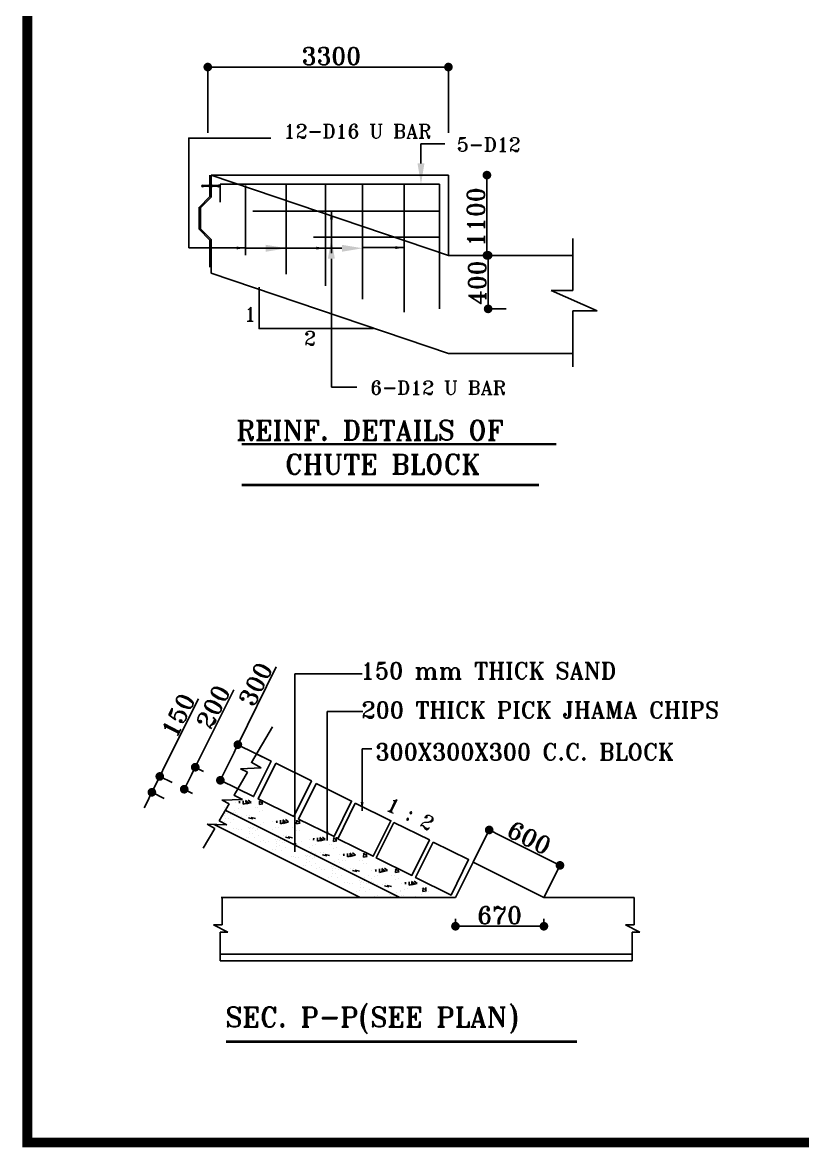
# Model space of a CAD drawing. Header units: metres. Extents: x -98554 to 27544620, y -161930 to 5264560.
# Drawn here: x 16543 to 30050, y 251460 to 270934 of the extents above; entities that cross this region are included whole.
import ezdxf
from ezdxf.enums import TextEntityAlignment as Align

# ---------------------------------------------------------------- set-up
doc = ezdxf.new("R2010")
doc.units = ezdxf.units.M
doc.header["$LTSCALE"] = 15
doc.header["$MEASUREMENT"] = 0
doc.layers.get('0').update_dxf_attribs({"linetype": 'CONTINUOUS'})
doc.layers.get('Defpoints').update_dxf_attribs({"linetype": 'CONTINUOUS'})
doc.layers.add('LINE', color=7, linetype='CONTINUOUS')
doc.styles.add('BIG', font='ROMANT.SHX')
doc.styles.add('NASIR', font='romant.shx')
doc.dimstyles.new('ISO-25', dxfattribs={"dimtxt": 250, "dimasz": 2.5, "dimexe": 1.25, "dimexo": 0.625, "dimtad": 1, "dimtxsty": 'BIG', "dimcen": 2.5, "dimadec": 0, "dimazin": 0, "dimtfac": 1, "dimtmove": 0, "dimatfit": 3, "dimfxl": 1, "dimarcsym": 0})

# ---------------------------------------------------------------- blocks, each defined once
blk = doc.blocks.new('_Dot')
at = {"color": 0, "linetype": 'ByBlock', "lineweight": -2}
blk.add_line((-0.5, 0), (-1, 0), dxfattribs=at)
at = {"color": 0, "linetype": 'ByBlock', "const_width": 0.5}
blk.add_lwpolyline([(-0.25, 0, 1), (0.25, 0, 1)], format="xyb", close=True, dxfattribs=at)
blk = doc.blocks.new('*D3043')
at = {"layer": 'Defpoints', "color": 0}
for p in [(24607, 268292), (24585, 266903), (24707, 266903)]:
    blk.add_point(p, dxfattribs=at)
at = {"layer": 'LINE', "color": 0, "lineweight": -2}
for p, q in [((24607, 268292), (24584, 268292)), ((24707, 266903), (24584, 266903))]:
    blk.add_line(p, q, dxfattribs=at)
at = {"layer": 'LINE', "color": 5, "lineweight": -2}
blk.add_line((24585, 268142), (24585, 267053), dxfattribs=at)
at = {"layer": 'LINE', "color": 5, "lineweight": -2, "xscale": 150, "yscale": 150, "zscale": 150}
for p, rotation in [((24585, 268292), 90), ((24585, 266903), 270)]:
    blk.add_blockref('_Dot', p, dxfattribs=dict(at, rotation=rotation))
at = {"layer": 'LINE', "color": 0, "insert": (24395, 267565), "char_height": 300, "attachment_point": 5, "rotation": 90, "style": 'BIG'}
blk.add_mtext('1100', dxfattribs=at)
blk = doc.blocks.new('*D3044')
at = {"layer": 'Defpoints', "color": 0}
for p in [(24995, 266903), (24606, 265977), (24917, 265977)]:
    blk.add_point(p, dxfattribs=at)
at = {"layer": 'LINE', "color": 0, "lineweight": -2}
for p, q in [((24994, 266903), (24605, 266903)), ((24917, 265977), (24605, 265977))]:
    blk.add_line(p, q, dxfattribs=at)
at = {"layer": 'LINE', "color": 5, "lineweight": -2}
blk.add_line((24606, 266753), (24606, 266127), dxfattribs=at)
at = {"layer": 'LINE', "color": 5, "lineweight": -2, "xscale": 150, "yscale": 150, "zscale": 150}
for p, rotation in [((24606, 266903), 90), ((24606, 265977), 270)]:
    blk.add_blockref('_Dot', p, dxfattribs=dict(at, rotation=rotation))
at = {"layer": 'LINE', "color": 0, "insert": (24416, 266429), "char_height": 300, "attachment_point": 5, "rotation": 90, "style": 'BIG'}
blk.add_mtext('400', dxfattribs=at)
blk = doc.blocks.new('*D3045')
at = {"layer": 'Defpoints', "color": 0}
for p in [(23918, 270163), (19751, 269021), (23918, 269021)]:
    blk.add_point(p, dxfattribs=at)
at = {"layer": 'LINE', "color": 0, "lineweight": -2}
for p, q in [((19751, 269022), (19751, 270164)), ((23918, 269022), (23918, 270164))]:
    blk.add_line(p, q, dxfattribs=at)
at = {"layer": 'LINE', "color": 5, "lineweight": -2}
blk.add_line((19901, 270163), (23768, 270163), dxfattribs=at)
at = {"layer": 'LINE', "color": 5, "lineweight": -2, "xscale": 150, "yscale": 150, "zscale": 150, "rotation": 180}
blk.add_blockref('_Dot', (19751, 270163), dxfattribs=at)
at = {"layer": 'LINE', "color": 5, "lineweight": -2, "xscale": 150, "yscale": 150, "zscale": 150}
blk.add_blockref('_Dot', (23918, 270163), dxfattribs=at)
at = {"layer": 'LINE', "color": 0, "insert": (21890, 270353), "char_height": 300, "attachment_point": 5, "style": 'BIG'}
blk.add_mtext('3300', dxfattribs=at)
blk = doc.blocks.new('*D3069')
at = {"layer": 'Defpoints', "color": 0}
for p in [(20847, 258149), (19969, 257817), (20544, 257534)]:
    blk.add_point(p, dxfattribs=at)
at = {"layer": 'LINE', "color": 5, "lineweight": -2}
for p, q in [((20272, 258433), (20935, 259778)), ((20035, 257951), (20206, 258298))]:
    blk.add_line(p, q, dxfattribs=at)
at = {"layer": 'LINE', "color": 0, "lineweight": -2}
for p, q in [((20847, 258150), (20271, 258433)), ((20544, 257534), (19968, 257817))]:
    blk.add_line(p, q, dxfattribs=at)
at = {"layer": 'LINE', "color": 5, "lineweight": -2, "xscale": 150, "yscale": 150, "zscale": 150}
for p, rotation in [((20272, 258433), 63.7727970071237), ((19969, 257817), 243.7727970071237)]:
    blk.add_blockref('_Dot', p, dxfattribs=dict(at, rotation=rotation))
at = {"layer": 'LINE', "color": 0, "insert": (20577, 259480), "char_height": 300, "attachment_point": 5, "rotation": 63.7728, "style": 'BIG'}
blk.add_mtext('300', dxfattribs=at)
blk = doc.blocks.new('*D3070')
at = {"layer": 'Defpoints', "color": 0}
for p in [(19680, 257971), (19343, 257662), (19489, 257589)]:
    blk.add_point(p, dxfattribs=at)
at = {"layer": 'LINE', "color": 5, "lineweight": -2}
for p, q in [((19534, 258043), (20204, 259383)), ((19410, 257796), (19467, 257909))]:
    blk.add_line(p, q, dxfattribs=at)
at = {"layer": 'LINE', "color": 0, "lineweight": -2}
for p, q in [((19679, 257971), (19533, 258044)), ((19488, 257589), (19342, 257662))]:
    blk.add_line(p, q, dxfattribs=at)
at = {"layer": 'LINE', "color": 5, "lineweight": -2, "xscale": 150, "yscale": 150, "zscale": 150}
for p, rotation in [((19534, 258043), 63.43654979761127), ((19343, 257662), 243.4365497976113)]:
    blk.add_blockref('_Dot', p, dxfattribs=dict(at, rotation=rotation))
at = {"layer": 'LINE', "color": 0, "insert": (19843, 259088), "char_height": 300, "attachment_point": 5, "rotation": 63.4365, "style": 'BIG'}
blk.add_mtext('200', dxfattribs=at)
blk = doc.blocks.new('*D3071')
at = {"layer": 'Defpoints', "color": 0}
for p in [(19136, 257776), (18783, 257609), (18999, 257501)]:
    blk.add_point(p, dxfattribs=at)
at = {"layer": 'LINE', "color": 5, "lineweight": -2}
for p, q in [((18987, 258018), (19591, 259226)), ((18783, 257609), (18920, 257884)), ((18716, 257475), (18648, 257341))]:
    blk.add_line(p, q, dxfattribs=at)
at = {"layer": 'LINE', "color": 0, "lineweight": -2}
for p, q in [((19136, 257776), (18919, 257884)), ((18998, 257501), (18782, 257610))]:
    blk.add_line(p, q, dxfattribs=at)
at = {"layer": 'LINE', "color": 5, "lineweight": -2, "xscale": 150, "yscale": 150, "zscale": 150}
for p, rotation in [((18920, 257884), 243.436549797626), ((18783, 257609), 63.43654979762601)]:
    blk.add_blockref('_Dot', p, dxfattribs=dict(at, rotation=rotation))
at = {"layer": 'LINE', "color": 0, "insert": (19237, 258943), "char_height": 300, "attachment_point": 5, "rotation": 63.4365, "style": 'BIG'}
blk.add_mtext('150', dxfattribs=at)
blk = doc.blocks.new('*D3072')
at = {"layer": 'Defpoints', "color": 0}
for p in [(24346, 256402), (25850, 256344), (25572, 255788)]:
    blk.add_point(p, dxfattribs=at)
at = {"layer": 'LINE', "color": 0, "lineweight": -2}
for p, q in [((24346, 256402), (24624, 256958)), ((25573, 255789), (25851, 256345))]:
    blk.add_line(p, q, dxfattribs=at)
at = {"layer": 'LINE', "color": 5, "lineweight": -2}
blk.add_line((24758, 256890), (25716, 256411), dxfattribs=at)
at = {"layer": 'LINE', "color": 5, "lineweight": -2, "xscale": 150, "yscale": 150, "zscale": 150}
for p, rotation in [((24624, 256957), 153.4365497975979), ((25850, 256344), 333.4365497975979)]:
    blk.add_blockref('_Dot', p, dxfattribs=dict(at, rotation=rotation))
at = {"layer": 'LINE', "color": 0, "insert": (25319, 256822), "char_height": 300, "attachment_point": 5, "rotation": 333.4365, "style": 'BIG'}
blk.add_mtext('600', dxfattribs=at)
blk = doc.blocks.new('*D3073')
at = {"layer": 'Defpoints', "color": 0}
for p in [(24040, 255419), (25572, 255419), (25572, 255290)]:
    blk.add_point(p, dxfattribs=at)
at = {"layer": 'LINE', "color": 0, "lineweight": -2}
for p, q in [((24040, 255418), (24040, 255289)), ((25572, 255418), (25572, 255289))]:
    blk.add_line(p, q, dxfattribs=at)
at = {"layer": 'LINE', "color": 5, "lineweight": -2}
blk.add_line((24190, 255290), (25422, 255290), dxfattribs=at)
at = {"layer": 'LINE', "color": 5, "lineweight": -2, "xscale": 150, "yscale": 150, "zscale": 150, "rotation": 180}
blk.add_blockref('_Dot', (24040, 255290), dxfattribs=at)
at = {"layer": 'LINE', "color": 5, "lineweight": -2, "xscale": 150, "yscale": 150, "zscale": 150}
blk.add_blockref('_Dot', (25572, 255290), dxfattribs=at)
at = {"layer": 'LINE', "color": 0, "insert": (24805, 255480), "char_height": 300, "attachment_point": 5, "style": 'BIG'}
blk.add_mtext('670', dxfattribs=at)

msp = doc.modelspace()

# ---------------------------------------------------------------- linework, layer by layer
at = {"layer": 'LINE'}
for p, q in [((19418.718, 268934.124), (20845.774, 268934.124)), ((20418.234, 268934.212), (20806, 268934.212)), ((23442.805, 268830.913), (23856.422, 268830.913)), ((23442.805, 268493.741), (23442.805, 268830.913)), ((19787.581, 268291.667), (19787.581, 267921.845)), ((19812.581, 268291.667), (23917.692, 268291.667)), ((19812.581, 268291.667), (23917.692, 266902.72)), ((19812.581, 268291.667), (19812.581, 267911.489)), ((19812.581, 268291.667), (20163.144, 268291.667)), ((23917.692, 266902.72), (23917.692, 268291.667)), ((19648.264, 268104.167), (19648.256, 268104.167)), ((19798.995, 268109.816), (19661.495, 268109.816)), ((19798.995, 268104.191), (19661.495, 268104.191)), ((19798.995, 268103.698), (19661.495, 268103.698)), ((19798.995, 268098.566), (19661.495, 268098.566)), ((19800.081, 268104.167), (19670.177, 268104.167)), ((19761.426, 268109.816), (19836.564, 268109.816)), ((19761.426, 268104.191), (19836.564, 268104.191)), ((19761.426, 268103.698), (19836.564, 268103.698)), ((19798.995, 268109.816), (19936.495, 268109.816)), ((19798.995, 268104.191), (19936.495, 268104.191)), ((19798.995, 268103.698), (19936.495, 268103.698)), ((19798.995, 268098.566), (19936.495, 268098.566)), ((19800.856, 268104.191), (19800.856, 268104.191)), ((19800.856, 268103.698), (19800.856, 268103.698)), ((19936.495, 268104.191), (19936.495, 268104.191)), ((19936.495, 268103.698), (19936.495, 268103.698)), ((19966.908, 268137.34), (19966.908, 267824.613)), ((19966.908, 268137.34), (23763.365, 268137.34)), ((20406.68, 268112.391), (20406.68, 266907.183)), ((21108.932, 266902.72), (21108.932, 268137.34)), ((21110.267, 268143.167), (21110.267, 266578.918)), ((21790.297, 268143.167), (21790.297, 266373.095)), ((22429.114, 268143.167), (22429.114, 266146.691)), ((23150.358, 268143.167), (23150.358, 265920.286)), ((23763.365, 265976.755), (23763.365, 268137.34)), ((19600.081, 267734.345), (19787.581, 267921.845)), ((19625.081, 267723.989), (19812.581, 267911.489)), ((19600.081, 267739.682), (19600.081, 267354.326)), ((19625.081, 267729.167), (19625.081, 267364.522)), ((23768.568, 267669.776), (20533.271, 267669.776)), ((19787.581, 267166.667), (19600.081, 267354.167)), ((19812.581, 267177.022), (19625.081, 267364.522)), ((23747.961, 267216.967), (21584.227, 267216.967)), ((26071.47, 267193.72), (26071.47, 266295.006)), ((19787.581, 267166.667), (19787.581, 266697.917)), ((19812.581, 267177.022), (19812.581, 266594.065)), ((20756.115, 267025.852), (20418.234, 267025.852)), ((22074.518, 267025.852), (21116.212, 267025.852)), ((21891.743, 266843.854), (21891.743, 264621.474)), ((23917.692, 266902.72), (26071.47, 266902.72)), ((19812.581, 266594.065), (23917.692, 265205.117)), ((25696.625, 266295.006), (26496.294, 265945.505)), ((25696.625, 266295.006), (26071.47, 266295.006)), ((26071.47, 265945.505), (26071.47, 264973.626)), ((26071.47, 265945.505), (26496.294, 265945.505)), ((23917.692, 265205.117), (26071.47, 265205.117)), ((21891.743, 264621.474), (22331.211, 264621.474)), ((20870.618, 258744.678), (20509.882, 258125.622)), ((20673.222, 258032.192), (20316.71, 258017.593)), ((20504.259, 258128.838), (20673.222, 258032.192)), ((20437.03, 257955.412), (20207.067, 257560.775)), ((20316.71, 258017.593), (20437.03, 257955.412)), ((20351.908, 257485.831), (19995.396, 257471.232)), ((19999.707, 257471.459), (20120.026, 257409.278)), ((20204.864, 257561.965), (20350.473, 257483.295)), ((20276.693, 257446.668), (20276.693, 257446.668)), ((20300.685, 257418.036), (20302.507, 257453.389)), ((20366.231, 257401.323), (20365.321, 257461.658)), ((20455.077, 257427.355), (20405.611, 257466.962)), ((20413.667, 257407.568), (20412.757, 257467.903)), ((20502.513, 257433.6), (20453.047, 257473.207)), ((20633.412, 257455.44), (20633.412, 257455.44)), ((20644.775, 257398.215), (20648.152, 257463.707)), ((20705.02, 257411.604), (20648.13, 257463.735)), ((20680.848, 257461.685), (20680.848, 257461.685)), ((20692.211, 257404.46), (20695.588, 257469.952)), ((20119.074, 257409.77), (19946.612, 257113.81)), ((20040.369, 257272.273), (20040.369, 257272.273)), ((20040.64, 257337.682), (20040.64, 257337.682)), ((20054.589, 257299.109), (23076.109, 255788.455)), ((20069.479, 257268.68), (20069.479, 257268.68)), ((20097.851, 257249.576), (20097.851, 257249.576)), ((20102.839, 257375.887), (20102.839, 257375.887)), ((20116.915, 257274.925), (20116.915, 257274.925)), ((20188.434, 257251.755), (20188.434, 257251.755)), ((20221.866, 257297.379), (20221.866, 257297.379)), ((20229.257, 257440.424), (20229.257, 257440.424)), ((20235.869, 257258), (20235.869, 257258)), ((20284.065, 257335.583), (20284.065, 257335.583)), ((20331.501, 257341.828), (20331.501, 257341.828)), ((20455.077, 257427.355), (20366.209, 257401.343)), ((20502.513, 257433.6), (20413.645, 257407.587)), ((20571.36, 257339.273), (20571.36, 257339.273)), ((20618.796, 257345.518), (20618.796, 257345.518)), ((20644.175, 257282.806), (20644.175, 257282.806)), ((20705.02, 257411.604), (20644.753, 257398.243)), ((20691.611, 257289.051), (20691.611, 257289.051)), ((20082.573, 257043.332), (19741.203, 257055.354)), ((19741.203, 257055.354), (19870.599, 256983.364)), ((19946.612, 257113.81), (20082.573, 257043.332)), ((19989.269, 257095.084), (19989.269, 257095.084)), ((20036.705, 257101.329), (20036.705, 257101.329)), ((20047.068, 257201.001), (20047.068, 257201.001)), ((20050.415, 257243.331), (20050.415, 257243.331)), ((20056.319, 257154.95), (20056.319, 257154.95)), ((20103.755, 257161.195), (20103.755, 257161.195)), ((20137.649, 257091.54), (20137.649, 257091.54)), ((20148.941, 257223.499), (20148.941, 257223.499)), ((20196.377, 257229.744), (20196.377, 257229.744)), ((20199.849, 257129.744), (20199.849, 257129.744)), ((20270.414, 257219.811), (20270.414, 257219.811)), ((20280.46, 257190.87), (20280.46, 257190.87)), ((20327.896, 257197.115), (20327.896, 257197.115)), ((20418.478, 257199.294), (20418.478, 257199.294)), ((20528.629, 257149.519), (20453.597, 257167.533)), ((20465.914, 257205.539), (20465.914, 257205.539)), ((20576.065, 257155.764), (20501.033, 257173.778)), ((20561.072, 257057.087), (20561.072, 257057.087)), ((20724.216, 257085.502), (20724.216, 257085.502)), ((20872.838, 257104.416), (20872.838, 257104.416)), ((20920.274, 257110.661), (20920.274, 257110.661)), ((20944.266, 257082.029), (20946.089, 257117.381)), ((21009.812, 257065.315), (21008.902, 257125.65)), ((21098.658, 257091.348), (21009.79, 257065.335)), ((21098.658, 257091.348), (21049.193, 257130.955)), ((21057.248, 257071.56), (21056.338, 257131.895)), ((21146.094, 257097.593), (21057.226, 257071.58)), ((21146.094, 257097.592), (21096.629, 257137.199)), ((21276.994, 257119.432), (21276.994, 257119.432)), ((21348.602, 257075.596), (21288.334, 257062.235)), ((21288.356, 257062.207), (21291.733, 257127.7)), ((21348.602, 257075.596), (21291.711, 257127.727)), ((21324.43, 257125.677), (21324.43, 257125.677)), ((21335.792, 257068.452), (21339.169, 257133.944)), ((19870.599, 256983.364), (19672.625, 256643.623)), ((19863.397, 257051.051), (22388.764, 255788.455)), ((20205.092, 256977.439), (20205.092, 256977.439)), ((20252.528, 256983.683), (20252.528, 256983.683)), ((20286.143, 256958.526), (20286.143, 256958.526)), ((20333.579, 256964.771), (20333.579, 256964.771)), ((20464.392, 257004.453), (20464.392, 257004.453)), ((20471.091, 256933.181), (20471.091, 256933.181)), ((20474.438, 256975.511), (20474.438, 256975.511)), ((20480.342, 256887.13), (20480.342, 256887.13)), ((20493.502, 257000.861), (20493.502, 257000.861)), ((20521.874, 256981.756), (20521.874, 256981.756)), ((20527.778, 256893.375), (20527.778, 256893.375)), ((20540.938, 257007.106), (20540.938, 257007.106)), ((20572.965, 256955.679), (20572.965, 256955.679)), ((20612.457, 256983.935), (20612.457, 256983.935)), ((20620.401, 256961.924), (20620.401, 256961.924)), ((20623.872, 256861.925), (20623.872, 256861.925)), ((20659.893, 256990.18), (20659.893, 256990.18)), ((20662.017, 257047.298), (20662.017, 257047.298)), ((20865.447, 256961.371), (20865.447, 256961.371)), ((20913.995, 256883.803), (20913.995, 256883.803)), ((20927.646, 256999.575), (20927.646, 256999.575)), ((20971.477, 256861.107), (20971.477, 256861.107)), ((20975.082, 257005.82), (20975.082, 257005.82)), ((21062.06, 256863.286), (21062.06, 256863.286)), ((21109.496, 256869.531), (21109.496, 256869.531)), ((21214.941, 257003.266), (21214.941, 257003.266)), ((21262.377, 257009.511), (21262.377, 257009.511)), ((21287.757, 256946.798), (21287.757, 256946.798)), ((21335.193, 256953.043), (21335.193, 256953.043)), ((20413.292, 256827.265), (20413.292, 256827.265)), ((20460.728, 256833.51), (20460.728, 256833.51)), ((20561.673, 256823.72), (20561.673, 256823.72)), ((20670.6, 256763.627), (20670.6, 256763.627)), ((20718.036, 256769.871), (20718.036, 256769.871)), ((20751.652, 256744.714), (20751.652, 256744.714)), ((20799.088, 256750.959), (20799.088, 256750.959)), ((20924.041, 256854.862), (20924.041, 256854.862)), ((20929.901, 256790.641), (20929.901, 256790.641)), ((20936.6, 256719.369), (20936.6, 256719.369)), ((20939.946, 256761.7), (20939.946, 256761.7)), ((20945.851, 256673.318), (20945.851, 256673.318)), ((20959.01, 256787.049), (20959.01, 256787.049)), ((20987.382, 256767.944), (20987.382, 256767.944)), ((20993.287, 256679.563), (20993.287, 256679.563)), ((21006.446, 256793.294), (21006.446, 256793.294)), ((21038.473, 256741.868), (21038.473, 256741.868)), ((21077.965, 256770.123), (21077.965, 256770.123)), ((21085.909, 256748.112), (21085.909, 256748.112)), ((21172.21, 256813.512), (21097.178, 256831.525)), ((21125.401, 256776.368), (21125.401, 256776.368)), ((21219.646, 256819.756), (21144.614, 256837.77)), ((21204.653, 256721.079), (21204.653, 256721.079)), ((21305.598, 256711.29), (21305.598, 256711.29)), ((21367.797, 256749.494), (21367.797, 256749.494)), ((21512.231, 256800.221), (21512.231, 256800.221)), ((21559.667, 256806.466), (21559.667, 256806.466)), ((21567.039, 256695.38), (21567.039, 256695.38)), ((21583.659, 256777.833), (21585.482, 256813.186)), ((21614.475, 256701.625), (21614.475, 256701.625)), ((21649.205, 256761.12), (21648.295, 256821.455)), ((21738.051, 256787.153), (21649.183, 256761.14)), ((21738.051, 256787.153), (21688.586, 256826.76)), ((21696.641, 256767.365), (21695.731, 256827.7)), ((21785.487, 256793.397), (21696.619, 256767.384)), ((21785.487, 256793.397), (21736.022, 256833.004)), ((21854.335, 256699.071), (21854.335, 256699.071)), ((21901.771, 256705.315), (21901.771, 256705.315)), ((21916.387, 256815.237), (21916.387, 256815.237)), ((21987.995, 256771.401), (21927.727, 256758.04)), ((21927.749, 256758.012), (21931.126, 256823.504)), ((21987.995, 256771.401), (21931.104, 256823.532)), ((21963.823, 256821.482), (21963.823, 256821.482)), ((21975.185, 256764.257), (21978.562, 256829.749)), ((20878.8, 256613.453), (20878.8, 256613.453)), ((20926.236, 256619.698), (20926.236, 256619.698)), ((21027.181, 256609.908), (21027.181, 256609.908)), ((21089.38, 256648.113), (21089.38, 256648.113)), ((21192.253, 256492.478), (21192.253, 256492.478)), ((21239.689, 256498.722), (21239.689, 256498.722)), ((21273.305, 256473.565), (21273.305, 256473.565)), ((21320.741, 256479.81), (21320.741, 256479.81)), ((21451.554, 256519.492), (21451.554, 256519.492)), ((21461.599, 256490.551), (21461.599, 256490.551)), ((21480.663, 256515.9), (21480.663, 256515.9)), ((21504.84, 256657.176), (21504.84, 256657.176)), ((21509.035, 256496.795), (21509.035, 256496.795)), ((21528.099, 256522.145), (21528.099, 256522.145)), ((21553.389, 256579.608), (21553.389, 256579.608)), ((21560.126, 256470.719), (21560.126, 256470.719)), ((21563.434, 256550.667), (21563.434, 256550.667)), ((21599.618, 256498.974), (21599.618, 256498.974)), ((21607.562, 256476.963), (21607.562, 256476.963)), ((21610.87, 256556.912), (21610.87, 256556.912)), ((21647.054, 256505.219), (21647.054, 256505.219)), ((21701.453, 256559.091), (21701.453, 256559.091)), ((21811.603, 256509.317), (21736.571, 256527.33)), ((21748.889, 256565.336), (21748.889, 256565.336)), ((21859.039, 256515.561), (21784.007, 256533.575)), ((21927.15, 256642.603), (21927.15, 256642.603)), ((21974.586, 256648.848), (21974.586, 256648.848)), ((22033.884, 256529.072), (22033.884, 256529.072)), ((22081.32, 256535.316), (22081.32, 256535.316)), ((22105.311, 256506.684), (22107.134, 256542.037)), ((22170.858, 256489.971), (22169.948, 256550.306)), ((22259.703, 256516.003), (22170.836, 256489.991)), ((22259.703, 256516.003), (22210.238, 256555.61)), ((22218.294, 256496.216), (22217.384, 256556.551)), ((22307.139, 256522.248), (22218.272, 256496.235)), ((22307.139, 256522.248), (22257.674, 256561.855)), ((22438.039, 256544.088), (22438.039, 256544.088)), ((22509.647, 256500.252), (22449.38, 256486.891)), ((22449.402, 256486.863), (22452.779, 256552.355)), ((22509.647, 256500.252), (22452.756, 256552.383)), ((22485.475, 256550.333), (22485.475, 256550.333)), ((22496.838, 256493.108), (22500.215, 256558.6)), ((21400.453, 256342.304), (21400.453, 256342.304)), ((21447.889, 256348.549), (21447.889, 256348.549)), ((21458.253, 256448.22), (21458.253, 256448.22)), ((21467.504, 256402.169), (21467.504, 256402.169)), ((21514.94, 256408.414), (21514.94, 256408.414)), ((21548.834, 256338.759), (21548.834, 256338.759)), ((21611.033, 256376.964), (21611.033, 256376.964)), ((21639.745, 256292.476), (21639.745, 256292.476)), ((21687.181, 256298.721), (21687.181, 256298.721)), ((21720.797, 256273.563), (21720.797, 256273.563)), ((21768.233, 256279.808), (21768.233, 256279.808)), ((21844.046, 256416.884), (21844.046, 256416.884)), ((21899.046, 256319.49), (21899.046, 256319.49)), ((21909.092, 256290.549), (21909.092, 256290.549)), ((21928.155, 256315.898), (21928.155, 256315.898)), ((21944.991, 256407.095), (21944.991, 256407.095)), ((21956.528, 256296.794), (21956.528, 256296.794)), ((21975.591, 256322.143), (21975.591, 256322.143)), ((22007.19, 256445.299), (22007.19, 256445.299)), ((22026.493, 256386.027), (22026.493, 256386.027)), ((22047.11, 256298.973), (22047.11, 256298.973)), ((22055.054, 256276.962), (22055.054, 256276.962)), ((22075.041, 256308.459), (22075.041, 256308.459)), ((22085.087, 256279.518), (22085.087, 256279.518)), ((22088.692, 256424.231), (22088.692, 256424.231)), ((22094.546, 256305.218), (22094.546, 256305.218)), ((22132.523, 256285.763), (22132.523, 256285.763)), ((22136.128, 256430.476), (22136.128, 256430.476)), ((22223.105, 256287.942), (22223.105, 256287.942)), ((22270.541, 256294.187), (22270.541, 256294.187)), ((22375.987, 256427.921), (22375.987, 256427.921)), ((22423.423, 256434.166), (22423.423, 256434.166)), ((22448.802, 256371.454), (22448.802, 256371.454)), ((22496.238, 256377.699), (22496.238, 256377.699)), ((22658.81, 256239.728), (22660.632, 256275.08)), ((22724.356, 256223.014), (22723.446, 256283.35)), ((22813.202, 256249.047), (22763.736, 256288.654)), ((22771.792, 256229.259), (22770.882, 256289.594)), ((22860.637, 256255.292), (22811.172, 256294.899)), ((22991.537, 256277.131), (22991.537, 256277.131)), ((23002.9, 256219.907), (23006.277, 256285.399)), ((23063.145, 256233.295), (23006.255, 256285.427)), ((23038.973, 256283.376), (23038.973, 256283.376)), ((23050.336, 256226.151), (23053.713, 256291.644)), ((24039.57, 255788.455), (24346.084, 256401.526)), ((24346.084, 256401.526), (25572.311, 255788.455)), ((21847.945, 256142.302), (21847.945, 256142.302)), ((21895.381, 256148.547), (21895.381, 256148.547)), ((21905.745, 256248.218), (21905.745, 256248.218)), ((21914.996, 256202.168), (21914.996, 256202.168)), ((21962.432, 256208.412), (21962.432, 256208.412)), ((21996.326, 256138.757), (21996.326, 256138.757)), ((22007.618, 256270.717), (22007.618, 256270.717)), ((22058.525, 256176.962), (22058.525, 256176.962)), ((22333.255, 256238.167), (22258.224, 256256.181)), ((22380.691, 256244.412), (22305.66, 256262.426)), ((22365.698, 256145.735), (22365.698, 256145.735)), ((22461.211, 256078.614), (22461.211, 256078.614)), ((22466.643, 256135.946), (22466.643, 256135.946)), ((22528.843, 256174.15), (22528.843, 256174.15)), ((22579.991, 256119.07), (22579.991, 256119.07)), ((22587.382, 256262.115), (22587.382, 256262.115)), ((22634.818, 256268.36), (22634.818, 256268.36)), ((22642.19, 256157.275), (22642.19, 256157.275)), ((22689.626, 256163.52), (22689.626, 256163.52)), ((22813.202, 256249.047), (22724.334, 256223.034)), ((22860.637, 256255.292), (22771.77, 256229.279)), ((22929.485, 256160.965), (22929.485, 256160.965)), ((22976.921, 256167.21), (22976.921, 256167.21)), ((23002.3, 256104.497), (23002.3, 256104.497)), ((23063.145, 256233.295), (23002.878, 256219.935)), ((23049.736, 256110.742), (23049.736, 256110.742)), ((22125.365, 256048.947), (22125.365, 256048.947)), ((22172.801, 256055.192), (22172.801, 256055.192)), ((22206.416, 256030.035), (22206.416, 256030.035)), ((22253.852, 256036.279), (22253.852, 256036.279)), ((22333.565, 255898.773), (22333.565, 255898.773)), ((22381.001, 255905.018), (22381.001, 255905.018)), ((22384.665, 256075.962), (22384.665, 256075.962)), ((22391.364, 256004.69), (22391.364, 256004.69)), ((22394.711, 256047.02), (22394.711, 256047.02)), ((22400.615, 255958.639), (22400.615, 255958.639)), ((22413.775, 256072.369), (22413.775, 256072.369)), ((22442.147, 256053.265), (22442.147, 256053.265)), ((22448.051, 255964.884), (22448.051, 255964.884)), ((22481.946, 255895.229), (22481.946, 255895.229)), ((22493.238, 256027.188), (22493.238, 256027.188)), ((22532.73, 256055.444), (22532.73, 256055.444)), ((22540.674, 256033.433), (22540.674, 256033.433)), ((22544.145, 255933.433), (22544.145, 255933.433)), ((22580.166, 256061.689), (22580.166, 256061.689)), ((22628.539, 256041.503), (22628.539, 256041.503)), ((22638.585, 256012.561), (22638.585, 256012.561)), ((22686.021, 256018.806), (22686.021, 256018.806)), ((22776.603, 256020.985), (22776.603, 256020.985)), ((22886.754, 255971.211), (22811.722, 255989.225)), ((22824.039, 256027.23), (22824.039, 256027.23)), ((22934.189, 255977.456), (22859.158, 255995.469)), ((23082.341, 255907.194), (23082.341, 255907.194)), ((23095.362, 255895.64), (23095.362, 255895.64)), ((23102.753, 256038.685), (23102.753, 256038.685)), ((23150.189, 256044.93), (23150.189, 256044.93)), ((23157.561, 255933.845), (23157.561, 255933.845)), ((23174.18, 256016.298), (23176.003, 256051.651)), ((23204.997, 255940.09), (23204.997, 255940.09)), ((23239.727, 255999.584), (23238.817, 256059.92)), ((23328.572, 256025.617), (23239.705, 255999.604)), ((23328.572, 256025.617), (23279.107, 256065.224)), ((23287.163, 256005.829), (23286.253, 256066.165)), ((23376.008, 256031.862), (23287.141, 256005.849)), ((23376.008, 256031.862), (23326.543, 256071.469)), ((23444.856, 255937.535), (23444.856, 255937.535)), ((23465.857, 255948.514), (23465.857, 255948.514)), ((23537.465, 255904.678), (23477.197, 255891.317)), ((23477.22, 255891.289), (23480.596, 255956.781)), ((23537.465, 255904.678), (23480.574, 255956.809)), ((23513.293, 255954.759), (23513.293, 255954.759)), ((23524.656, 255897.534), (23528.032, 255963.026)), ((23565.107, 255887.313), (23565.107, 255887.313)), ((19985.742, 255788.455), (24039.57, 255788.455)), ((20000.945, 255316.733), (20000.945, 255788.455)), ((22642.829, 255809.611), (22642.829, 255809.611)), ((22690.265, 255815.856), (22690.265, 255815.856)), ((22723.881, 255790.699), (22723.881, 255790.699)), ((22771.317, 255796.943), (22771.317, 255796.943)), ((22902.13, 255836.626), (22902.13, 255836.626)), ((22912.176, 255807.684), (22912.176, 255807.684)), ((22919.197, 255878.778), (22919.197, 255878.778)), ((22931.24, 255833.033), (22931.24, 255833.033)), ((22959.612, 255813.929), (22959.612, 255813.929)), ((22978.676, 255839.278), (22978.676, 255839.278)), ((23010.702, 255787.852), (23010.702, 255787.852)), ((23020.141, 255868.989), (23020.141, 255868.989)), ((23050.195, 255816.108), (23050.195, 255816.108)), ((23058.138, 255794.097), (23058.138, 255794.097)), ((23097.631, 255822.353), (23097.631, 255822.353)), ((23143.91, 255818.073), (23143.91, 255818.073)), ((23153.955, 255789.132), (23153.955, 255789.132)), ((23201.391, 255795.376), (23201.391, 255795.376)), ((23291.974, 255797.555), (23291.974, 255797.555)), ((23339.41, 255803.8), (23339.41, 255803.8)), ((23451.241, 255838.592), (23451.241, 255838.592)), ((23517.671, 255881.068), (23517.671, 255881.068)), ((25572.311, 255788.455), (27134.829, 255788.455)), ((27134.829, 255316.733), (27134.829, 255788.455)), ((19850.104, 255316.733), (20000.945, 255316.733)), ((19850.104, 255316.733), (20096.652, 255188.659)), ((26983.988, 255316.733), (27230.535, 255188.659)), ((26983.988, 255316.733), (27134.829, 255316.733)), ((19963.292, 255188.659), (20096.652, 255188.659)), ((19963.292, 254691.516), (19963.292, 255188.659)), ((27097.176, 254691.516), (27097.176, 255188.659)), ((27097.176, 255188.659), (27230.535, 255188.659)), ((27097.176, 254809.75), (19963.292, 254809.75)), ((27097.176, 254691.516), (19963.292, 254691.516))]:
    msp.add_line(p, q, dxfattribs=at)
at = {"layer": 'LINE', "const_width": 169.614}
msp.add_lwpolyline([(16627.371, 251545.14), (71087.608, 251545.14), (71087.608, 289796.973), (16627.371, 289796.973)], close=True, dxfattribs=at)
at = {"layer": 'LINE'}
for points in [[(20640.141, 266351.194), (20640.141, 265636.806), (22618.104, 265636.806)], [(20595.884, 258273.21), (20847.483, 258149.26), (20544.141, 257533.526), (20269.913, 257668.624)]]:
    msp.add_lwpolyline(points, dxfattribs=at)
at = {"layer": 'LINE', "const_width": 42.44}
for points in [[(20337.24, 263636.203), (25786.058, 263636.203)], [(20337.24, 262927.258), (25484.503, 262927.258)], [(20067.608, 253292.734), (26146.031, 253292.734)]]:
    msp.add_lwpolyline(points, dxfattribs=at)
at = {"layer": 'LINE'}
for points in [[(20928.751, 258110.277), (21544.485, 257806.935), (21241.143, 257191.201), (20625.409, 257494.543)], [(21625.767, 257760.249), (22241.502, 257456.907), (21938.16, 256841.173), (21322.426, 257144.515)], [(22305.258, 257419.934), (22920.992, 257116.592), (22617.65, 256500.858), (22001.916, 256804.2)], [(22972.691, 257088.661), (23588.426, 256785.319), (23285.084, 256169.585), (22669.349, 256472.927)], [(23651.422, 256748.093), (24267.156, 256444.751), (23963.814, 255829.017), (23348.08, 256132.359)]]:
    msp.add_lwpolyline(points, close=True, dxfattribs=at)
for centre, radius in [((19661.495, 268104.191), 13.239), ((19661.495, 268103.698), 13.239), ((19660.881, 268104.191), 9.296), ((19800.081, 268104.167), 27.5), ((19800.856, 268103.698), 22.309), ((19800.856, 268104.191), 16.195), ((19800.856, 268104.191), 9.296), ((19800.856, 268103.698), 9.296), ((19936.495, 268104.191), 13.239), ((19936.495, 268103.698), 13.239), ((19936.495, 268104.191), 9.296), ((19936.495, 268103.698), 9.296)]:
    msp.add_circle(centre, radius, dxfattribs=at)
for points in [[(23502.822, 268493.741), (23382.789, 268493.741), (23442.805, 268133.644)], [(21831.727, 266843.854), (21951.759, 266843.854), (21891.743, 267203.952)], [(20756.115, 267085.868), (20756.115, 266965.835), (21116.212, 267025.852)], [(22074.518, 267085.868), (22074.518, 266965.835), (22434.615, 267025.852)]]:
    msp.add_solid(points, dxfattribs=at)

# ---------------------------------------------------------------- texts
for s, height, style, p in [('12-D16 U BAR', 241.33982, 'NASIR', (21064.51, 268934.212)), ('5-D12 ', 241.3398, 'NASIR', (24063.23, 268701.789)), ('1', 241.34, 'NASIR', (20383.439, 265765.388)), ('2', 241.34, 'NASIR', (21419.686, 265349.468)), ('6-D12 U BAR', 241.33982, 'NASIR', (22563.87, 264492.35)), ('REINF. DETAILS OF ', 340.64086, 'BIG', (20245.05, 263706.783)), ('CHUTE BLOCK', 340.64086, 'BIG', (21088.139, 263117.776)), (' 200 THICK PICK JHAMA CHIPS', 286.13054, 'BIG', (22215.692, 258890.867)), ('SEC. P-P(SEE PLAN)', 340.64086, 'BIG', (20056.45, 253546.403))]:
    msp.add_text(s, height=height, dxfattribs=dict(at, style=style)).set_placement(p)
at = {"layer": 'LINE', "style": 'BIG'}
for s, p in [('150 mm THICK SAND', (22399.515, 259712.958)), ('300X300X300 C.C. BLOCK', (22652.386, 258308.131))]:
    msp.add_text(s, height=286.13054, dxfattribs=at).set_placement(p, align=Align.MIDDLE_LEFT)
at = {"layer": 'LINE', "style": 'NASIR'}
msp.add_text('1 : 2', height=241.3398, rotation=334.2033826, dxfattribs=at).set_placement((22818.971, 257312.722))

# ---------------------------------------------------------------- dimensions: what is measured, and where the dimension line sits
at = {"layer": 'LINE'}
for base, p1, p2, text, picture, middle in [((23917.692, 270162.837), (19750.85, 269021.27), (23917.692, 269021.27), '3300', '*D3045', (21890.359, 270162.837)), ((25572.311, 255290.11), (24039.57, 255419.091), (25572.311, 255419.091), '670', '*D3073', (24804.644, 255290.11))]:
    dim = msp.add_linear_dim(base=base, p1=p1, p2=p2, text=text, dimstyle='ISO-25', override={"dimtxt": 300, "dimasz": 150, "dimgap": 40, "dimblk1": 'Dot', "dimblk2": 'Dot', "dimsah": 1, "dimclrd": 5}, dxfattribs=at)
    dim.commit()
    dim.dimension.update_dxf_attribs({"geometry": picture, "text_midpoint": middle, "dimtype": 160})
for base, p1, p2, angle, text, picture, middle, dimtype in [((24584.867, 266902.72), (24607.487, 268291.667), (24707.198, 266902.72), 90, '1100', '*D3043', (24584.867, 267565.499), 160), ((24606.102, 265976.755), (24994.581, 266902.72), (24917.417, 265976.755), 90, '400', '*D3044', (24606.102, 266429.209), 160), ((19969.063, 257816.838), (20847.483, 258149.26), (20544.141, 257533.526), 243.772797, '300', '*D3069', (20746.961, 259395.844), 161), ((19342.917, 257661.636), (19679.542, 257970.504), (19488.682, 257588.758), 243.4365498, '200', '*D3070', (20013.376, 259002.648), 161), ((18782.639, 257609.004), (19136.296, 257775.836), (18998.843, 257500.91), 243.4365498, '150', '*D3071', (19407.299, 258858.412), 161), ((25850.014, 256343.901), (24346.084, 256401.526), (25572.311, 255788.455), 333.4365498, '600', '*D3072', (25233.655, 256652.059), 161)]:
    dim = msp.add_linear_dim(base=base, p1=p1, p2=p2, angle=angle, text=text, dimstyle='ISO-25', override={"dimtxt": 300, "dimasz": 150, "dimgap": 40, "dimblk1": 'Dot', "dimblk2": 'Dot', "dimsah": 1, "dimclrd": 5}, dxfattribs=at)
    dim.commit()
    dim.dimension.update_dxf_attribs({"geometry": picture, "text_midpoint": middle, "dimtype": dimtype})

# ---------------------------------------------------------------- leaders
for points in [[(20399.562, 267031.348), (19422.121, 267031.348), (19422.121, 268937.498)], [(21892.85, 267674.969), (21892.85, 266940.847)], [(21778.85, 267028.055), (20681.114, 267028.055)], [(23150.1, 267037.521), (22421.696, 267037.521)], [(21261.103, 256580.221), (21261.103, 259657.394), (22423.805, 259657.394)], [(21819.804, 256776.316), (21819.804, 259008.775), (22438.905, 259008.775)], [(22423.805, 257289.178), (22423.805, 258360.155), (22589.905, 258360.155)]]:
    msp.add_leader(points, dimstyle='ISO-25', override={"dimtxt": 300, "dimasz": 150, "dimgap": 40, "dimclrd": 5}, dxfattribs=at)

doc.saveas('drawing.dxf')
